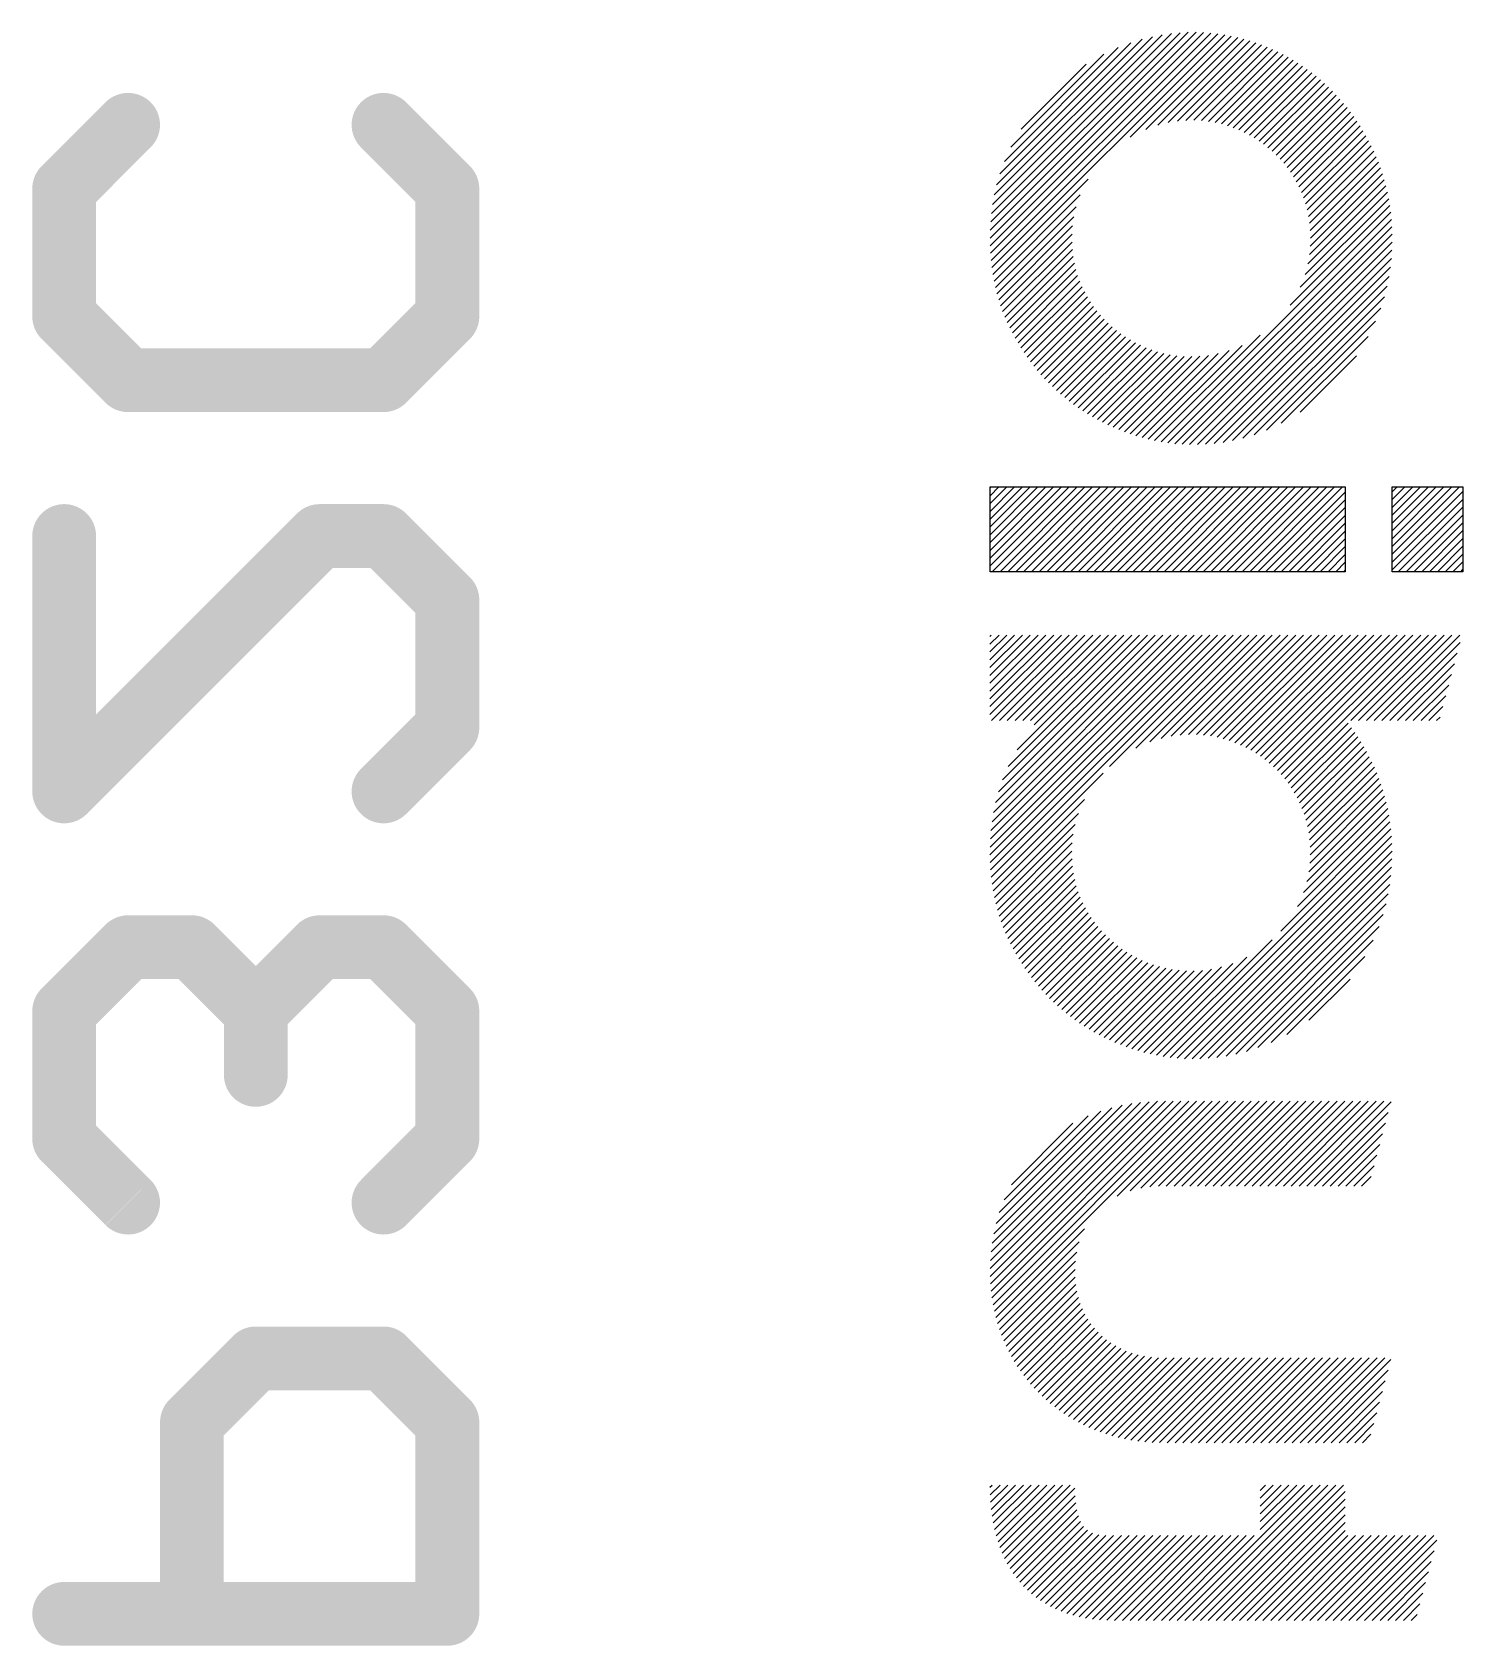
# Model space of a CAD drawing. Extents: x -16.1 to 14.1, y -11.4 to 17.9.
# Drawn here: x -7.747 to -4.9, y 3.171 to 6.383 of the extents above; entities that cross this region are included whole.
import ezdxf

# ---------------------------------------------------------------- set-up
doc = ezdxf.new("R2010")
doc.units = 0
doc.layers.add('26', color=140, linetype='CONTINUOUS')

msp = doc.modelspace()

# ---------------------------------------------------------------- linework, layer by layer
at = {"layer": '26'}
for p, q in [((-5.8406, 5.9733), (-5.4308, 6.3831)), ((-5.8404, 5.958), (-5.4158, 6.3826)), ((-5.8403, 5.9891), (-5.4464, 6.3831)), ((-5.8397, 5.9431), (-5.4013, 6.3815)), ((-5.8395, 6.0055), (-5.4627, 6.3823)), ((-5.8386, 5.9287), (-5.3873, 6.38)), ((-5.838, 6.0225), (-5.4798, 6.3807)), ((-5.8371, 5.9147), (-5.3738, 6.378)), ((-5.8357, 6.0404), (-5.498, 6.3781)), ((-5.8323, 6.0593), (-5.5173, 6.3743)), ((-5.8277, 6.0795), (-5.5381, 6.3691)), ((-5.8213, 6.1014), (-5.5606, 6.3621)), ((-5.5618, 6.1744), (-5.3606, 6.3756)), ((-5.5308, 6.1898), (-5.3479, 6.3728)), ((-5.5068, 6.1983), (-5.3355, 6.3696)), ((-5.4862, 6.2034), (-5.3235, 6.3661)), ((-5.4678, 6.2063), (-5.3118, 6.3623)), ((-5.8123, 6.1259), (-5.5855, 6.3527)), ((-5.7991, 6.1547), (-5.614, 6.3397)), ((-5.4508, 6.2077), (-5.3004, 6.3581)), ((-5.435, 6.208), (-5.2893, 6.3537)), ((-5.4202, 6.2073), (-5.2785, 6.349)), ((-5.4061, 6.2057), (-5.2679, 6.344)), ((-5.3929, 6.2035), (-5.2576, 6.3388)), ((-5.3803, 6.2006), (-5.2475, 6.3333)), ((-5.3682, 6.197), (-5.2376, 6.3276)), ((-5.7788, 6.1905), (-5.6496, 6.3197)), ((-5.3567, 6.193), (-5.228, 6.3217)), ((-5.3456, 6.1886), (-5.2187, 6.3155)), ((-5.335, 6.1837), (-5.2095, 6.3091)), ((-5.3247, 6.1784), (-5.2006, 6.3025)), ((-5.3149, 6.1727), (-5.1919, 6.2957)), ((-5.3054, 6.1666), (-5.1834, 6.2886)), ((-5.2963, 6.1601), (-5.1752, 6.2813)), ((-5.2876, 6.1533), (-5.1671, 6.2738)), ((-5.2792, 6.1462), (-5.1593, 6.2661)), ((-5.2712, 6.1387), (-5.1517, 6.2582)), ((-5.2636, 6.1307), (-5.1443, 6.25)), ((-5.2563, 6.1225), (-5.1371, 6.2416)), ((-5.2495, 6.1138), (-5.1302, 6.2331)), ((-5.243, 6.1047), (-5.1234, 6.2243)), ((-5.2369, 6.0952), (-5.1169, 6.2153)), ((-5.2313, 6.0854), (-5.1105, 6.2061)), ((-5.226, 6.0751), (-5.1044, 6.1966)), ((-5.2211, 6.0644), (-5.0986, 6.187)), ((-5.2167, 6.0533), (-5.0929, 6.1771)), ((-5.2128, 6.0416), (-5.0874, 6.167)), ((-5.2096, 6.0293), (-5.0822, 6.1567)), ((-5.2069, 6.0164), (-5.0772, 6.1462)), ((-5.205, 6.0029), (-5.0724, 6.1354)), ((-5.2037, 5.9886), (-5.0679, 6.1244)), ((-5.2033, 5.9735), (-5.0637, 6.113)), ((-5.8351, 5.9011), (-5.6458, 6.0904)), ((-5.2083, 5.9219), (-5.0529, 6.0772)), ((-5.2052, 5.9405), (-5.0562, 6.0895)), ((-5.2037, 5.9575), (-5.0598, 6.1014)), ((-5.8328, 5.8879), (-5.6613, 6.0594)), ((-5.2236, 5.8755), (-5.0473, 6.0517)), ((-5.2137, 5.9009), (-5.0499, 6.0647)), ((-5.8301, 5.8751), (-5.6693, 6.0358)), ((-5.827, 5.8626), (-5.6739, 6.0157)), ((-5.5002, 5.5678), (-5.0433, 6.0247)), ((-5.4867, 5.5657), (-5.0419, 6.0106)), ((-5.2435, 5.8401), (-5.0451, 6.0384)), ((-5.8236, 5.8505), (-5.6764, 5.9976)), ((-5.8198, 5.8387), (-5.6775, 5.981)), ((-5.4728, 5.564), (-5.0409, 5.996)), ((-5.4585, 5.5629), (-5.0404, 5.981)), ((-5.8157, 5.8273), (-5.6775, 5.9654)), ((-5.8113, 5.8161), (-5.6767, 5.9507)), ((-5.4435, 5.5623), (-5.0404, 5.9655)), ((-5.428, 5.5623), (-5.0409, 5.9494)), ((-5.8066, 5.8053), (-5.6752, 5.9367)), ((-5.8015, 5.7948), (-5.6729, 5.9234)), ((-5.7963, 5.7845), (-5.67, 5.9108)), ((-5.4118, 5.5629), (-5.042, 5.9327)), ((-5.3948, 5.5644), (-5.0438, 5.9153)), ((-5.7908, 5.7744), (-5.6664, 5.8989)), ((-5.7851, 5.7646), (-5.6623, 5.8875)), ((-5.3769, 5.5667), (-5.0466, 5.897)), ((-5.7793, 5.7549), (-5.6576, 5.8766)), ((-5.7732, 5.7455), (-5.6524, 5.8662)), ((-5.7669, 5.7362), (-5.6469, 5.8562)), ((-5.7603, 5.7272), (-5.641, 5.8465)), ((-5.3579, 5.5702), (-5.0505, 5.8776)), ((-5.3375, 5.5751), (-5.0558, 5.8567)), ((-5.7536, 5.7184), (-5.6347, 5.8373)), ((-5.7467, 5.7098), (-5.628, 5.8285)), ((-5.7395, 5.7014), (-5.6209, 5.82)), ((-5.3152, 5.5818), (-5.0632, 5.8338)), ((-5.7321, 5.6932), (-5.6135, 5.8119)), ((-5.7246, 5.6853), (-5.6057, 5.8042)), ((-5.7168, 5.6776), (-5.5975, 5.7968)), ((-5.7087, 5.6701), (-5.589, 5.7897)), ((-5.7005, 5.6628), (-5.5802, 5.783)), ((-5.2903, 5.5912), (-5.0738, 5.8077)), ((-5.692, 5.6557), (-5.571, 5.7767)), ((-5.6834, 5.6488), (-5.5614, 5.7707)), ((-5.6745, 5.6421), (-5.5515, 5.7651)), ((-5.6654, 5.6356), (-5.5411, 5.76)), ((-5.6562, 5.6294), (-5.5303, 5.7552)), ((-5.6466, 5.6234), (-5.5191, 5.7509)), ((-5.5383, 5.5763), (-5.365, 5.7496)), ((-5.5259, 5.5731), (-5.3392, 5.7598)), ((-5.5133, 5.5703), (-5.3032, 5.7803)), ((-5.2612, 5.6047), (-5.0883, 5.7777)), ((-5.6369, 5.6176), (-5.5074, 5.7471)), ((-5.6269, 5.612), (-5.4951, 5.7438)), ((-5.6167, 5.6066), (-5.4822, 5.7411)), ((-5.6063, 5.6016), (-5.4687, 5.7391)), ((-5.5956, 5.5967), (-5.4545, 5.7378)), ((-5.5846, 5.5921), (-5.4394, 5.7374)), ((-5.5735, 5.5878), (-5.4233, 5.738)), ((-5.562, 5.5837), (-5.4058, 5.7399)), ((-5.5503, 5.5799), (-5.3866, 5.7435)), ((-5.2236, 5.6268), (-5.1113, 5.7391)), ((-5.8406, 5.476), (-5.8406, 5.4779)), ((-5.8406, 5.4779), (-5.8387, 5.4779)), ((-5.8406, 5.3206), (-5.6833, 5.4779)), ((-5.8406, 5.3361), (-5.6988, 5.4779)), ((-5.8406, 5.3517), (-5.7144, 5.4779)), ((-5.8406, 5.3672), (-5.7299, 5.4779)), ((-5.8406, 5.3828), (-5.7454, 5.4779)), ((-5.8406, 5.3983), (-5.761, 5.4779)), ((-5.8406, 5.4138), (-5.7765, 5.4779)), ((-5.8406, 5.4294), (-5.7921, 5.4779)), ((-5.8406, 5.4449), (-5.8076, 5.4779)), ((-5.8406, 5.4605), (-5.8232, 5.4779)), ((-5.8406, 5.476), (-5.8387, 5.4779)), ((-5.8406, 5.4605), (-5.8406, 5.476)), ((-5.8406, 5.4449), (-5.8406, 5.4605)), ((-5.8387, 5.4779), (-5.8232, 5.4779)), ((-5.8363, 5.3093), (-5.6677, 5.4779)), ((-5.8232, 5.4779), (-5.8076, 5.4779)), ((-5.8208, 5.3093), (-5.6522, 5.4779)), ((-5.8076, 5.4779), (-5.7921, 5.4779)), ((-5.8053, 5.3093), (-5.6367, 5.4779)), ((-5.7921, 5.4779), (-5.7765, 5.4779)), ((-5.7897, 5.3093), (-5.6211, 5.4779)), ((-5.7765, 5.4779), (-5.761, 5.4779)), ((-5.7742, 5.3093), (-5.6056, 5.4779)), ((-5.761, 5.4779), (-5.7454, 5.4779)), ((-5.7586, 5.3093), (-5.59, 5.4779)), ((-5.7454, 5.4779), (-5.7299, 5.4779)), ((-5.7431, 5.3093), (-5.5745, 5.4779)), ((-5.7299, 5.4779), (-5.7144, 5.4779)), ((-5.7275, 5.3093), (-5.559, 5.4779)), ((-5.7144, 5.4779), (-5.6988, 5.4779)), ((-5.712, 5.3093), (-5.5434, 5.4779)), ((-5.6988, 5.4779), (-5.6833, 5.4779)), ((-5.6965, 5.3093), (-5.5279, 5.4779)), ((-5.6833, 5.4779), (-5.6677, 5.4779)), ((-5.6809, 5.3093), (-5.5123, 5.4779)), ((-5.6677, 5.4779), (-5.6522, 5.4779)), ((-5.6654, 5.3093), (-5.4968, 5.4779)), ((-5.6522, 5.4779), (-5.6367, 5.4779)), ((-5.6498, 5.3093), (-5.4813, 5.4779)), ((-5.6367, 5.4779), (-5.6211, 5.4779)), ((-5.6343, 5.3093), (-5.4657, 5.4779)), ((-5.6211, 5.4779), (-5.6056, 5.4779)), ((-5.6188, 5.3093), (-5.4502, 5.4779)), ((-5.6056, 5.4779), (-5.59, 5.4779)), ((-5.6032, 5.3093), (-5.4346, 5.4779)), ((-5.59, 5.4779), (-5.5745, 5.4779)), ((-5.5877, 5.3093), (-5.4191, 5.4779)), ((-5.5745, 5.4779), (-5.559, 5.4779)), ((-5.5721, 5.3093), (-5.4036, 5.4779)), ((-5.559, 5.4779), (-5.5434, 5.4779)), ((-5.5566, 5.3093), (-5.388, 5.4779)), ((-5.5434, 5.4779), (-5.5279, 5.4779)), ((-5.5411, 5.3093), (-5.3725, 5.4779)), ((-5.5279, 5.4779), (-5.5123, 5.4779)), ((-5.5255, 5.3093), (-5.3569, 5.4779)), ((-5.5123, 5.4779), (-5.4968, 5.4779)), ((-5.51, 5.3093), (-5.3414, 5.4779)), ((-5.4968, 5.4779), (-5.4813, 5.4779)), ((-5.4944, 5.3093), (-5.3259, 5.4779)), ((-5.4813, 5.4779), (-5.4657, 5.4779)), ((-5.4789, 5.3093), (-5.3103, 5.4779)), ((-5.4657, 5.4779), (-5.4502, 5.4779)), ((-5.4634, 5.3093), (-5.2948, 5.4779)), ((-5.4502, 5.4779), (-5.4346, 5.4779)), ((-5.4478, 5.3093), (-5.2792, 5.4779)), ((-5.4346, 5.4779), (-5.4191, 5.4779)), ((-5.4323, 5.3093), (-5.2637, 5.4779)), ((-5.4191, 5.4779), (-5.4036, 5.4779)), ((-5.4167, 5.3093), (-5.2482, 5.4779)), ((-5.4036, 5.4779), (-5.388, 5.4779)), ((-5.4012, 5.3093), (-5.2326, 5.4779)), ((-5.388, 5.4779), (-5.3725, 5.4779)), ((-5.3857, 5.3093), (-5.2171, 5.4779)), ((-5.3725, 5.4779), (-5.3569, 5.4779)), ((-5.3701, 5.3093), (-5.2015, 5.4779)), ((-5.3569, 5.4779), (-5.3414, 5.4779)), ((-5.3546, 5.3093), (-5.186, 5.4779)), ((-5.3414, 5.4779), (-5.3259, 5.4779)), ((-5.339, 5.3093), (-5.1705, 5.4779)), ((-5.3259, 5.4779), (-5.3103, 5.4779)), ((-5.3235, 5.3093), (-5.1549, 5.4779)), ((-5.3103, 5.4779), (-5.2948, 5.4779)), ((-5.308, 5.3093), (-5.1394, 5.4779)), ((-5.2948, 5.4779), (-5.2792, 5.4779)), ((-5.2924, 5.3093), (-5.1338, 5.4679)), ((-5.2792, 5.4779), (-5.2637, 5.4779)), ((-5.2637, 5.4779), (-5.2482, 5.4779)), ((-5.2482, 5.4779), (-5.2326, 5.4779)), ((-5.2326, 5.4779), (-5.2171, 5.4779)), ((-5.2171, 5.4779), (-5.2015, 5.4779)), ((-5.2015, 5.4779), (-5.186, 5.4779)), ((-5.186, 5.4779), (-5.1705, 5.4779)), ((-5.1705, 5.4779), (-5.1549, 5.4779)), ((-5.1549, 5.4779), (-5.1394, 5.4779)), ((-5.1394, 5.4779), (-5.1338, 5.4779)), ((-5.1338, 5.4779), (-5.1338, 5.4679)), ((-5.1338, 5.4679), (-5.1338, 5.4524)), ((-5.0403, 5.4682), (-5.0403, 5.4779)), ((-5.0403, 5.4779), (-5.0306, 5.4779)), ((-5.0403, 5.3439), (-4.9063, 5.4779)), ((-5.0403, 5.3594), (-4.9218, 5.4779)), ((-5.0403, 5.375), (-4.9374, 5.4779)), ((-5.0403, 5.3905), (-4.9529, 5.4779)), ((-5.0403, 5.4061), (-4.9684, 5.4779)), ((-5.0403, 5.4216), (-4.984, 5.4779)), ((-5.0403, 5.4371), (-4.9995, 5.4779)), ((-5.0403, 5.4527), (-5.0151, 5.4779)), ((-5.0403, 5.4682), (-5.0306, 5.4779)), ((-5.0403, 5.3284), (-4.9, 5.4687)), ((-5.0403, 5.4527), (-5.0403, 5.4682)), ((-5.0306, 5.4779), (-5.0151, 5.4779)), ((-5.0151, 5.4779), (-4.9995, 5.4779)), ((-4.9995, 5.4779), (-4.984, 5.4779)), ((-4.984, 5.4779), (-4.9684, 5.4779)), ((-4.9684, 5.4779), (-4.9529, 5.4779)), ((-4.9529, 5.4779), (-4.9374, 5.4779)), ((-4.9374, 5.4779), (-4.9218, 5.4779)), ((-4.9218, 5.4779), (-4.9063, 5.4779)), ((-4.9063, 5.4779), (-4.9, 5.4779)), ((-4.9, 5.4779), (-4.9, 5.4687)), ((-4.9, 5.4687), (-4.9, 5.4531)), ((-5.8406, 5.4294), (-5.8406, 5.4449)), ((-5.8406, 5.4138), (-5.8406, 5.4294)), ((-5.2769, 5.3093), (-5.1338, 5.4524)), ((-5.2613, 5.3093), (-5.1338, 5.4369)), ((-5.1338, 5.4524), (-5.1338, 5.4369)), ((-5.1338, 5.4369), (-5.1338, 5.4213)), ((-5.0403, 5.3128), (-4.9, 5.4531)), ((-5.0403, 5.4371), (-5.0403, 5.4527)), ((-5.0403, 5.4216), (-5.0403, 5.4371)), ((-5.0282, 5.3093), (-4.9, 5.4376)), ((-4.9, 5.4531), (-4.9, 5.4376)), ((-4.9, 5.4376), (-4.9, 5.422)), ((-5.8406, 5.3983), (-5.8406, 5.4138)), ((-5.8406, 5.3828), (-5.8406, 5.3983)), ((-5.2458, 5.3093), (-5.1338, 5.4213)), ((-5.2303, 5.3093), (-5.1338, 5.4058)), ((-5.1338, 5.4213), (-5.1338, 5.4058)), ((-5.1338, 5.4058), (-5.1338, 5.3902)), ((-5.0403, 5.4061), (-5.0403, 5.4216)), ((-5.0403, 5.3905), (-5.0403, 5.4061)), ((-5.0127, 5.3093), (-4.9, 5.422)), ((-4.9972, 5.3093), (-4.9, 5.4065)), ((-4.9, 5.422), (-4.9, 5.4065)), ((-4.9, 5.4065), (-4.9, 5.391)), ((-5.8406, 5.3672), (-5.8406, 5.3828)), ((-5.8406, 5.3517), (-5.8406, 5.3672)), ((-5.2147, 5.3093), (-5.1338, 5.3902)), ((-5.1992, 5.3093), (-5.1338, 5.3747)), ((-5.1338, 5.3902), (-5.1338, 5.3747)), ((-5.1338, 5.3747), (-5.1338, 5.3592)), ((-5.0403, 5.375), (-5.0403, 5.3905)), ((-5.0403, 5.3594), (-5.0403, 5.375)), ((-4.9816, 5.3093), (-4.9, 5.391)), ((-4.9661, 5.3093), (-4.9, 5.3754)), ((-4.9, 5.391), (-4.9, 5.3754)), ((-4.9, 5.3754), (-4.9, 5.3599)), ((-5.8406, 5.3361), (-5.8406, 5.3517)), ((-5.8406, 5.3206), (-5.8406, 5.3361)), ((-5.1836, 5.3093), (-5.1338, 5.3592)), ((-5.1681, 5.3093), (-5.1338, 5.3436)), ((-5.1338, 5.3592), (-5.1338, 5.3436)), ((-5.1338, 5.3436), (-5.1338, 5.3281)), ((-5.0403, 5.3439), (-5.0403, 5.3594)), ((-5.0403, 5.3284), (-5.0403, 5.3439)), ((-4.9505, 5.3093), (-4.9, 5.3599)), ((-4.935, 5.3093), (-4.9, 5.3443)), ((-4.9, 5.3599), (-4.9, 5.3443)), ((-4.9, 5.3443), (-4.9, 5.3288)), ((-5.8406, 5.3093), (-5.8406, 5.3206)), ((-5.8363, 5.3093), (-5.8406, 5.3093)), ((-5.8208, 5.3093), (-5.8363, 5.3093)), ((-5.8053, 5.3093), (-5.8208, 5.3093)), ((-5.7897, 5.3093), (-5.8053, 5.3093)), ((-5.7742, 5.3093), (-5.7897, 5.3093)), ((-5.7586, 5.3093), (-5.7742, 5.3093)), ((-5.7431, 5.3093), (-5.7586, 5.3093)), ((-5.7275, 5.3093), (-5.7431, 5.3093)), ((-5.712, 5.3093), (-5.7275, 5.3093)), ((-5.6965, 5.3093), (-5.712, 5.3093)), ((-5.6809, 5.3093), (-5.6965, 5.3093)), ((-5.6654, 5.3093), (-5.6809, 5.3093)), ((-5.6498, 5.3093), (-5.6654, 5.3093)), ((-5.6343, 5.3093), (-5.6498, 5.3093)), ((-5.6188, 5.3093), (-5.6343, 5.3093)), ((-5.6032, 5.3093), (-5.6188, 5.3093)), ((-5.5877, 5.3093), (-5.6032, 5.3093)), ((-5.5721, 5.3093), (-5.5877, 5.3093)), ((-5.5566, 5.3093), (-5.5721, 5.3093)), ((-5.5411, 5.3093), (-5.5566, 5.3093)), ((-5.5255, 5.3093), (-5.5411, 5.3093)), ((-5.51, 5.3093), (-5.5255, 5.3093)), ((-5.4944, 5.3093), (-5.51, 5.3093)), ((-5.4789, 5.3093), (-5.4944, 5.3093)), ((-5.4634, 5.3093), (-5.4789, 5.3093)), ((-5.4478, 5.3093), (-5.4634, 5.3093)), ((-5.4323, 5.3093), (-5.4478, 5.3093)), ((-5.4167, 5.3093), (-5.4323, 5.3093)), ((-5.4012, 5.3093), (-5.4167, 5.3093)), ((-5.3857, 5.3093), (-5.4012, 5.3093)), ((-5.3701, 5.3093), (-5.3857, 5.3093)), ((-5.3546, 5.3093), (-5.3701, 5.3093)), ((-5.339, 5.3093), (-5.3546, 5.3093)), ((-5.3235, 5.3093), (-5.339, 5.3093)), ((-5.308, 5.3093), (-5.3235, 5.3093)), ((-5.2924, 5.3093), (-5.308, 5.3093)), ((-5.2769, 5.3093), (-5.2924, 5.3093)), ((-5.2613, 5.3093), (-5.2769, 5.3093)), ((-5.2458, 5.3093), (-5.2613, 5.3093)), ((-5.2303, 5.3093), (-5.2458, 5.3093)), ((-5.2147, 5.3093), (-5.2303, 5.3093)), ((-5.1992, 5.3093), (-5.2147, 5.3093)), ((-5.1836, 5.3093), (-5.1992, 5.3093)), ((-5.1681, 5.3093), (-5.1836, 5.3093)), ((-5.1526, 5.3093), (-5.1681, 5.3093)), ((-5.1526, 5.3093), (-5.1338, 5.3281)), ((-5.137, 5.3093), (-5.1526, 5.3093)), ((-5.137, 5.3093), (-5.1338, 5.3125)), ((-5.1338, 5.3093), (-5.137, 5.3093)), ((-5.1338, 5.3281), (-5.1338, 5.3125)), ((-5.1338, 5.3125), (-5.1338, 5.3093)), ((-5.0403, 5.3128), (-5.0403, 5.3284)), ((-5.0403, 5.3093), (-5.0403, 5.3128)), ((-5.0282, 5.3093), (-5.0403, 5.3093)), ((-5.0127, 5.3093), (-5.0282, 5.3093)), ((-4.9972, 5.3093), (-5.0127, 5.3093)), ((-4.9816, 5.3093), (-4.9972, 5.3093)), ((-4.9661, 5.3093), (-4.9816, 5.3093)), ((-4.9505, 5.3093), (-4.9661, 5.3093)), ((-4.935, 5.3093), (-4.9505, 5.3093)), ((-4.9195, 5.3093), (-4.935, 5.3093)), ((-4.9195, 5.3093), (-4.9, 5.3288)), ((-4.9039, 5.3093), (-4.9195, 5.3093)), ((-4.9039, 5.3093), (-4.9, 5.3133)), ((-4.9, 5.3093), (-4.9039, 5.3093)), ((-4.9, 5.3288), (-4.9, 5.3133)), ((-4.9, 5.3133), (-4.9, 5.3093)), ((-5.8409, 4.7453), (-5.4033, 5.1829)), ((-5.8409, 5.025), (-5.683, 5.1829)), ((-5.8409, 5.0406), (-5.6986, 5.1829)), ((-5.8409, 5.0561), (-5.7141, 5.1829)), ((-5.8409, 5.0716), (-5.7297, 5.1829)), ((-5.8409, 5.0872), (-5.7452, 5.1829)), ((-5.8409, 5.1027), (-5.7607, 5.1829)), ((-5.8409, 5.1183), (-5.7763, 5.1829)), ((-5.8409, 5.1338), (-5.7918, 5.1829)), ((-5.8409, 5.1494), (-5.8074, 5.1829)), ((-5.8409, 5.1649), (-5.8229, 5.1829)), ((-5.8409, 5.1804), (-5.8384, 5.1829)), ((-5.8408, 4.761), (-5.4188, 5.1829)), ((-5.8405, 4.7302), (-5.3878, 5.1829)), ((-5.8401, 4.7772), (-5.4344, 5.1829)), ((-5.8397, 4.7155), (-5.3722, 5.1829)), ((-5.8389, 4.794), (-5.4499, 5.1829)), ((-5.8384, 4.7012), (-5.3567, 5.1829)), ((-5.8377, 5.0127), (-5.6675, 5.1829)), ((-5.8368, 4.8116), (-5.4655, 5.1829)), ((-5.8339, 4.8301), (-5.481, 5.1829)), ((-5.8297, 4.8498), (-5.4966, 5.1829)), ((-5.824, 4.871), (-5.5121, 5.1829)), ((-5.8222, 5.0127), (-5.652, 5.1829)), ((-5.816, 4.8946), (-5.5276, 5.1829)), ((-5.8067, 5.0127), (-5.6364, 5.1829)), ((-5.8044, 4.9216), (-5.5432, 5.1829)), ((-5.7911, 5.0127), (-5.6209, 5.1829)), ((-5.7867, 4.9549), (-5.5587, 5.1829)), ((-5.7756, 5.0127), (-5.6053, 5.1829)), ((-5.76, 5.0127), (-5.5898, 5.1829)), ((-5.7527, 5.0045), (-5.5743, 5.1829)), ((-5.6027, 4.9214), (-5.3411, 5.1829)), ((-5.5505, 4.9581), (-5.3256, 5.1829)), ((-5.5226, 4.9704), (-5.3101, 5.1829)), ((-5.5, 4.9775), (-5.2945, 5.1829)), ((-5.4802, 4.9817), (-5.279, 5.1829)), ((-5.4623, 4.9841), (-5.2635, 5.1829)), ((-5.4457, 4.9851), (-5.2479, 5.1829)), ((-5.4302, 4.985), (-5.2324, 5.1829)), ((-5.4157, 4.9841), (-5.2168, 5.1829)), ((-5.4019, 4.9823), (-5.2013, 5.1829)), ((-5.3889, 4.9798), (-5.1858, 5.1829)), ((-5.3765, 4.9767), (-5.1702, 5.1829)), ((-5.3646, 4.973), (-5.1547, 5.1829)), ((-5.3533, 4.9688), (-5.1391, 5.1829)), ((-5.3423, 4.9642), (-5.1236, 5.1829)), ((-5.3318, 4.9592), (-5.1081, 5.1829)), ((-5.3217, 4.9537), (-5.0925, 5.1829)), ((-5.312, 4.9479), (-5.077, 5.1829)), ((-5.3026, 4.9417), (-5.0614, 5.1829)), ((-5.2937, 4.9351), (-5.0459, 5.1829)), ((-5.2851, 4.9282), (-5.0304, 5.1829)), ((-5.2768, 4.9209), (-5.0148, 5.1829)), ((-5.2689, 4.9133), (-4.9993, 5.1829)), ((-5.2614, 4.9052), (-4.9837, 5.1829)), ((-5.2543, 4.8968), (-4.9682, 5.1829)), ((-5.1229, 5.0127), (-4.9527, 5.1829)), ((-5.1074, 5.0127), (-4.9371, 5.1829)), ((-5.0918, 5.0127), (-4.9216, 5.1829)), ((-5.0763, 5.0127), (-4.906, 5.1829)), ((-5.0607, 5.0127), (-4.9052, 5.1682)), ((-5.0452, 5.0127), (-4.9109, 5.147)), ((-5.0297, 5.0127), (-4.9166, 5.1258)), ((-5.0141, 5.0127), (-4.9223, 5.1045)), ((-4.9986, 5.0127), (-4.9279, 5.0833)), ((-4.983, 5.0127), (-4.9336, 5.0621)), ((-4.9675, 5.0127), (-4.9393, 5.0408)), ((-4.952, 5.0127), (-4.945, 5.0196)), ((-5.2476, 4.888), (-5.1282, 5.0074)), ((-5.2412, 4.8788), (-5.1215, 4.9985)), ((-5.2353, 4.8692), (-5.115, 4.9894)), ((-5.2298, 4.8592), (-5.1088, 4.9802)), ((-5.2246, 4.8488), (-5.1028, 4.9707)), ((-5.2199, 4.838), (-5.0969, 4.9609)), ((-5.2156, 4.8267), (-5.0913, 4.951)), ((-5.212, 4.8148), (-5.086, 4.9408)), ((-5.2089, 4.8023), (-5.0808, 4.9304)), ((-5.2065, 4.7892), (-5.0759, 4.9198)), ((-5.8368, 4.6873), (-5.6155, 4.9085)), ((-5.2048, 4.7754), (-5.0712, 4.9089)), ((-5.2038, 4.7608), (-5.0668, 4.8978)), ((-5.2036, 4.7454), (-5.0627, 4.8864)), ((-5.8347, 4.6738), (-5.6526, 4.8559)), ((-5.2101, 4.6924), (-5.0522, 4.8503)), ((-5.2063, 4.7117), (-5.0554, 4.8627)), ((-5.2044, 4.7292), (-5.0589, 4.8747)), ((-5.8322, 4.6608), (-5.6648, 4.8282)), ((-5.2287, 4.6426), (-5.0469, 4.8245)), ((-5.2166, 4.6703), (-5.0493, 4.8376)), ((-5.8294, 4.6481), (-5.6714, 4.806)), ((-5.8262, 4.6357), (-5.6752, 4.7867)), ((-5.4961, 4.3442), (-5.0431, 4.7972)), ((-5.2623, 4.5935), (-5.0448, 4.8111)), ((-5.8226, 4.6237), (-5.6772, 4.7692)), ((-5.4825, 4.3423), (-5.0418, 4.783)), ((-5.4684, 4.3408), (-5.041, 4.7683)), ((-5.8188, 4.6121), (-5.6779, 4.7529)), ((-5.8146, 4.6007), (-5.6776, 4.7376)), ((-5.81, 4.5897), (-5.6766, 4.7232)), ((-5.4538, 4.3398), (-5.0406, 4.7531)), ((-5.4387, 4.3394), (-5.0408, 4.7374)), ((-5.8052, 4.579), (-5.6748, 4.7094)), ((-5.8001, 4.5686), (-5.6723, 4.6964)), ((-5.423, 4.3396), (-5.0415, 4.7211)), ((-5.4065, 4.3405), (-5.0428, 4.7042)), ((-5.7948, 4.5583), (-5.6691, 4.684)), ((-5.7892, 4.5483), (-5.6654, 4.6722)), ((-5.7835, 4.5385), (-5.6611, 4.661)), ((-5.3893, 4.3422), (-5.045, 4.6866)), ((-5.371, 4.3449), (-5.0481, 4.6679)), ((-5.7776, 4.529), (-5.6562, 4.6503)), ((-5.7714, 4.5196), (-5.651, 4.64)), ((-5.765, 4.5104), (-5.6453, 4.6301)), ((-5.3516, 4.3489), (-5.0524, 4.6481)), ((-5.3306, 4.3543), (-5.0583, 4.6265)), ((-5.7584, 4.5015), (-5.6393, 4.6206)), ((-5.7516, 4.4927), (-5.6328, 4.6115)), ((-5.7446, 4.4842), (-5.626, 4.6028)), ((-5.7374, 4.4759), (-5.6188, 4.5945)), ((-5.3075, 4.3618), (-5.0666, 4.6027)), ((-5.7299, 4.4678), (-5.6112, 4.5865)), ((-5.7223, 4.4599), (-5.6033, 4.5789)), ((-5.7144, 4.4523), (-5.595, 4.5716)), ((-5.7063, 4.4448), (-5.5864, 4.5647)), ((-5.5092, 4.3466), (-5.2796, 4.5763)), ((-5.2815, 4.3723), (-5.0784, 4.5755)), ((-5.698, 4.4376), (-5.5775, 4.5581)), ((-5.6895, 4.4306), (-5.5682, 4.5519)), ((-5.6807, 4.4237), (-5.5585, 4.546)), ((-5.6718, 4.4171), (-5.5484, 4.5406)), ((-5.6627, 4.4107), (-5.5379, 4.5355)), ((-5.6533, 4.4046), (-5.5269, 4.5309)), ((-5.5345, 4.3524), (-5.3573, 4.5296)), ((-5.522, 4.3493), (-5.3294, 4.542)), ((-5.2504, 4.3879), (-5.0949, 4.5434)), ((-5.6437, 4.3986), (-5.5155, 4.5268)), ((-5.6339, 4.3929), (-5.5036, 4.5232)), ((-5.6239, 4.3874), (-5.4912, 4.5201)), ((-5.6136, 4.3821), (-5.4781, 4.5176)), ((-5.603, 4.3771), (-5.4644, 4.5158)), ((-5.5923, 4.3723), (-5.4498, 4.5148)), ((-5.5812, 4.3678), (-5.4344, 4.5147)), ((-5.57, 4.3636), (-5.4179, 4.5156)), ((-5.5584, 4.3596), (-5.3999, 4.5181)), ((-5.5466, 4.3559), (-5.38, 4.5224)), ((-5.2064, 4.4163), (-5.1243, 4.4984)), ((-5.8406, 3.922), (-5.5076, 4.255)), ((-5.8405, 3.9065), (-5.4919, 4.2551)), ((-5.84, 3.9382), (-5.5239, 4.2542)), ((-5.8399, 3.8916), (-5.4764, 4.2551)), ((-5.8387, 3.8773), (-5.4608, 4.2551)), ((-5.8387, 3.955), (-5.541, 4.2527)), ((-5.837, 3.8634), (-5.4453, 4.2551)), ((-5.8365, 3.9727), (-5.5588, 4.2504)), ((-5.8348, 3.8501), (-5.4298, 4.2551)), ((-5.8333, 3.9914), (-5.5778, 4.247)), ((-5.8322, 3.8371), (-5.4142, 4.2551)), ((-5.8287, 4.0116), (-5.5981, 4.2422)), ((-5.5877, 4.0661), (-5.3987, 4.2551)), ((-5.5616, 4.0766), (-5.3831, 4.2551)), ((-5.5408, 4.0819), (-5.3676, 4.2551)), ((-5.5225, 4.0847), (-5.3521, 4.2551)), ((-5.5057, 4.0859), (-5.3365, 4.2551)), ((-5.49, 4.0861), (-5.321, 4.2551)), ((-5.4745, 4.0861), (-5.3054, 4.2551)), ((-5.4589, 4.0861), (-5.2899, 4.2551)), ((-5.4434, 4.0861), (-5.2744, 4.2551)), ((-5.4278, 4.0861), (-5.2588, 4.2551)), ((-5.4123, 4.0861), (-5.2433, 4.2551)), ((-5.3968, 4.0861), (-5.2277, 4.2551)), ((-5.3812, 4.0861), (-5.2122, 4.2551)), ((-5.3657, 4.0861), (-5.1966, 4.2551)), ((-5.3501, 4.0861), (-5.1811, 4.2551)), ((-5.3346, 4.0861), (-5.1656, 4.2551)), ((-5.3191, 4.0861), (-5.15, 4.2551)), ((-5.3035, 4.0861), (-5.1345, 4.2551)), ((-5.288, 4.0861), (-5.1189, 4.2551)), ((-5.2724, 4.0861), (-5.1034, 4.2551)), ((-5.2569, 4.0861), (-5.0879, 4.2551)), ((-5.2414, 4.0861), (-5.0723, 4.2551)), ((-5.2258, 4.0861), (-5.0568, 4.2551)), ((-5.2103, 4.0861), (-5.0427, 4.2537)), ((-5.8223, 4.0336), (-5.6203, 4.2355)), ((-5.8129, 4.0585), (-5.6454, 4.226)), ((-5.7984, 4.0885), (-5.6757, 4.2112)), ((-5.1947, 4.0861), (-5.0483, 4.2325)), ((-5.1792, 4.0861), (-5.0539, 4.2114)), ((-5.1637, 4.0861), (-5.0596, 4.1902)), ((-5.1481, 4.0861), (-5.0652, 4.169)), ((-5.1326, 4.0861), (-5.0709, 4.1478)), ((-5.117, 4.0861), (-5.0765, 4.1266)), ((-5.1015, 4.0861), (-5.0822, 4.1055)), ((-5.8292, 3.8246), (-5.653, 4.0008)), ((-5.8258, 3.8125), (-5.6632, 3.975)), ((-5.8221, 3.8007), (-5.6682, 3.9546)), ((-5.8179, 3.7893), (-5.6706, 3.9366)), ((-5.8135, 3.7782), (-5.6715, 3.9201)), ((-5.8087, 3.7674), (-5.6713, 3.9048)), ((-5.8036, 3.7569), (-5.6701, 3.8905)), ((-5.7983, 3.7468), (-5.6679, 3.8771)), ((-5.7926, 3.7369), (-5.665, 3.8645)), ((-5.7866, 3.7273), (-5.6612, 3.8527)), ((-5.7804, 3.7181), (-5.6568, 3.8416)), ((-5.7738, 3.709), (-5.6518, 3.8311)), ((-5.7671, 3.7003), (-5.6461, 3.8212)), ((-5.76, 3.6918), (-5.6399, 3.8119)), ((-5.7527, 3.6836), (-5.633, 3.8032)), ((-5.7451, 3.6756), (-5.6257, 3.7951)), ((-5.7372, 3.6679), (-5.6177, 3.7875)), ((-5.7291, 3.6605), (-5.6092, 3.7804)), ((-5.7208, 3.6533), (-5.6002, 3.7739)), ((-5.7121, 3.6464), (-5.5906, 3.768)), ((-5.7032, 3.6398), (-5.5804, 3.7626)), ((-5.694, 3.6335), (-5.5696, 3.7578)), ((-5.6846, 3.6274), (-5.5582, 3.7537)), ((-5.6748, 3.6215), (-5.5461, 3.7503)), ((-5.6648, 3.616), (-5.5333, 3.7475)), ((-5.6545, 3.6108), (-5.5197, 3.7456)), ((-5.6439, 3.6059), (-5.5053, 3.7445)), ((-5.633, 3.6012), (-5.4899, 3.7443)), ((-5.6218, 3.5969), (-5.4744, 3.7443)), ((-5.6102, 3.5929), (-5.4588, 3.7443)), ((-5.5983, 3.5893), (-5.4433, 3.7443)), ((-5.586, 3.586), (-5.4277, 3.7443)), ((-5.5734, 3.5832), (-5.4122, 3.7443)), ((-5.5603, 3.5807), (-5.3967, 3.7443)), ((-5.5468, 3.5786), (-5.3811, 3.7443)), ((-5.5329, 3.577), (-5.3656, 3.7443)), ((-5.5184, 3.5759), (-5.35, 3.7443)), ((-5.5034, 3.5754), (-5.3345, 3.7443)), ((-5.488, 3.5753), (-5.319, 3.7443)), ((-5.4724, 3.5753), (-5.3034, 3.7443)), ((-5.4569, 3.5753), (-5.2879, 3.7443)), ((-5.4413, 3.5753), (-5.2723, 3.7443)), ((-5.4258, 3.5753), (-5.2568, 3.7443)), ((-5.4103, 3.5753), (-5.2413, 3.7443)), ((-5.3947, 3.5753), (-5.2257, 3.7443)), ((-5.3792, 3.5753), (-5.2102, 3.7443)), ((-5.3637, 3.5753), (-5.1946, 3.7443)), ((-5.3481, 3.5753), (-5.1791, 3.7443)), ((-5.3326, 3.5753), (-5.1636, 3.7443)), ((-5.317, 3.5753), (-5.148, 3.7443)), ((-5.3015, 3.5753), (-5.1325, 3.7443)), ((-5.286, 3.5753), (-5.1169, 3.7443)), ((-5.2704, 3.5753), (-5.1014, 3.7443)), ((-5.2549, 3.5753), (-5.0859, 3.7443)), ((-5.2393, 3.5753), (-5.0703, 3.7443)), ((-5.2238, 3.5753), (-5.0548, 3.7443)), ((-5.2083, 3.5753), (-5.0428, 3.7407)), ((-5.1927, 3.5753), (-5.0485, 3.7195)), ((-5.1772, 3.5753), (-5.0542, 3.6983)), ((-5.1616, 3.5753), (-5.0599, 3.6771)), ((-5.1461, 3.5753), (-5.0655, 3.6559)), ((-5.1306, 3.5753), (-5.0712, 3.6347)), ((-5.115, 3.5753), (-5.0769, 3.6134)), ((-5.0995, 3.5753), (-5.0826, 3.5922)), ((-5.8409, 3.4866), (-5.8364, 3.491)), ((-5.8405, 3.4714), (-5.8209, 3.491)), ((-5.8396, 3.4567), (-5.8054, 3.491)), ((-5.8383, 3.4425), (-5.7898, 3.491)), ((-5.8365, 3.4288), (-5.7743, 3.491)), ((-5.8343, 3.4155), (-5.7587, 3.491)), ((-5.8316, 3.4026), (-5.7432, 3.491)), ((-5.8285, 3.3902), (-5.7277, 3.491)), ((-5.8249, 3.3782), (-5.7121, 3.491)), ((-5.821, 3.3666), (-5.6966, 3.491)), ((-5.8166, 3.3555), (-5.681, 3.491)), ((-5.8117, 3.3448), (-5.6718, 3.4847)), ((-5.8065, 3.3345), (-5.6713, 3.4697)), ((-5.4686, 3.2217), (-5.1993, 3.491)), ((-5.4531, 3.2217), (-5.1838, 3.491)), ((-5.4375, 3.2217), (-5.1682, 3.491)), ((-5.422, 3.2217), (-5.1527, 3.491)), ((-5.4064, 3.2217), (-5.1371, 3.491)), ((-5.3909, 3.2217), (-5.1341, 3.4785)), ((-5.3032, 3.4027), (-5.2148, 3.491)), ((-5.3032, 3.4183), (-5.2304, 3.491)), ((-5.3032, 3.4338), (-5.2459, 3.491)), ((-5.3032, 3.4493), (-5.2615, 3.491)), ((-5.3032, 3.4649), (-5.277, 3.491)), ((-5.3032, 3.4804), (-5.2925, 3.491)), ((-5.8008, 3.3246), (-5.6701, 3.4554)), ((-5.7947, 3.3152), (-5.668, 3.4419)), ((-5.3754, 3.2217), (-5.1341, 3.463)), ((-5.3598, 3.2217), (-5.1341, 3.4474)), ((-5.7882, 3.3061), (-5.6649, 3.4295)), ((-5.7813, 3.2975), (-5.6605, 3.4183)), ((-5.774, 3.2893), (-5.6546, 3.4087)), ((-5.3443, 3.2217), (-5.1341, 3.4319)), ((-5.3287, 3.2217), (-5.1341, 3.4163)), ((-5.7662, 3.2816), (-5.6468, 3.4009)), ((-5.758, 3.2742), (-5.6368, 3.3954)), ((-5.7493, 3.2673), (-5.6245, 3.3922)), ((-5.7402, 3.2609), (-5.6102, 3.3909)), ((-5.7307, 3.2549), (-5.5949, 3.3907)), ((-5.7207, 3.2493), (-5.5793, 3.3907)), ((-5.7102, 3.2443), (-5.5638, 3.3907)), ((-5.6993, 3.2397), (-5.5482, 3.3907)), ((-5.6879, 3.2355), (-5.5327, 3.3907)), ((-5.676, 3.2319), (-5.5171, 3.3907)), ((-5.6635, 3.2288), (-5.5016, 3.3907)), ((-5.6505, 3.2263), (-5.4861, 3.3907)), ((-5.637, 3.2242), (-5.4705, 3.3907)), ((-5.6229, 3.2228), (-5.455, 3.3907)), ((-5.6082, 3.222), (-5.4394, 3.3907)), ((-5.5929, 3.2217), (-5.4239, 3.3907)), ((-5.5774, 3.2217), (-5.4084, 3.3907)), ((-5.5618, 3.2217), (-5.3928, 3.3907)), ((-5.5463, 3.2217), (-5.3773, 3.3907)), ((-5.5308, 3.2217), (-5.3617, 3.3907)), ((-5.5152, 3.2217), (-5.3462, 3.3907)), ((-5.4997, 3.2217), (-5.3307, 3.3907)), ((-5.4841, 3.2217), (-5.3151, 3.3907)), ((-5.3132, 3.2217), (-5.1341, 3.4008)), ((-5.2977, 3.2217), (-5.1286, 3.3907)), ((-5.2821, 3.2217), (-5.1131, 3.3907)), ((-5.2666, 3.2217), (-5.0976, 3.3907)), ((-5.251, 3.2217), (-5.082, 3.3907)), ((-5.2355, 3.2217), (-5.0665, 3.3907)), ((-5.22, 3.2217), (-5.0509, 3.3907)), ((-5.2044, 3.2217), (-5.0354, 3.3907)), ((-5.1889, 3.2217), (-5.0199, 3.3907)), ((-5.1733, 3.2217), (-5.0043, 3.3907)), ((-5.1578, 3.2217), (-4.9888, 3.3907)), ((-5.1423, 3.2217), (-4.9732, 3.3907)), ((-5.1267, 3.2217), (-4.9577, 3.3907)), ((-5.1112, 3.2217), (-4.9515, 3.3815)), ((-5.0956, 3.2217), (-4.9571, 3.3603)), ((-5.0801, 3.2217), (-4.9627, 3.3391)), ((-5.0646, 3.2217), (-4.9683, 3.318)), ((-5.049, 3.2217), (-4.9739, 3.2968)), ((-5.0335, 3.2217), (-4.9796, 3.2756)), ((-5.0179, 3.2217), (-4.9852, 3.2545)), ((-5.0024, 3.2217), (-4.9908, 3.2333))]:
    msp.add_line(p, q, dxfattribs=at)
at = {"layer": '26', "const_width": 0.127}
for points in [[(-7.6835, 6.0717), (-7.5564, 6.1989)], [(-7.048, 6.1989), (-6.9209, 6.0717)], [(-7.6835, 5.8175), (-7.6835, 6.0717)], [(-6.9209, 6.0717), (-6.9209, 5.8175)], [(-7.5564, 5.6904), (-7.6835, 5.8175)], [(-6.9209, 5.8175), (-7.048, 5.6904)], [(-7.048, 5.6904), (-7.5564, 5.6904)], [(-7.6835, 5.3803), (-7.6835, 4.8718)], [(-7.6835, 4.8718), (-7.1751, 5.3803)], [(-7.1751, 5.3803), (-7.048, 5.3803)], [(-7.048, 5.3803), (-6.9209, 5.2532)], [(-6.9209, 5.2532), (-6.9209, 4.999)], [(-6.9209, 4.999), (-7.048, 4.8718)], [(-7.5564, 4.5617), (-7.6835, 4.4346)], [(-7.4293, 4.5617), (-7.5564, 4.5617)], [(-7.3022, 4.4346), (-7.4293, 4.5617)], [(-7.1751, 4.5617), (-7.3022, 4.4346)], [(-7.048, 4.5617), (-7.1751, 4.5617)], [(-6.9209, 4.4346), (-7.048, 4.5617)], [(-7.6835, 4.4346), (-7.6835, 4.1804)], [(-7.3022, 4.4346), (-7.3022, 4.3075)], [(-6.9209, 4.1804), (-6.9209, 4.4346)], [(-7.6835, 4.1804), (-7.5564, 4.0533)], [(-7.048, 4.0533), (-6.9209, 4.1804)], [(-7.3022, 3.7431), (-7.4293, 3.616)], [(-7.048, 3.7431), (-7.3022, 3.7431)], [(-6.9209, 3.616), (-7.048, 3.7431)], [(-7.4293, 3.616), (-7.4293, 3.2347)], [(-6.9209, 3.2347), (-6.9209, 3.616)], [(-7.6835, 3.2347), (-6.9209, 3.2347)]]:
    msp.add_lwpolyline(points, dxfattribs=at)
at = {"layer": '26', "const_width": 0.0635}
for points in [[(-7.5339, 6.1764, 1), (-7.5788, 6.2213)], [(-7.0255, 6.2213, 1), (-7.0704, 6.1764)], [(-7.6518, 6.0717, 1), (-7.7153, 6.0717)], [(-6.8891, 6.0717, 1), (-6.9526, 6.0717)], [(-7.706, 6.0942, 1), (-7.661, 6.0493)], [(-6.9433, 6.0493, 1), (-6.8984, 6.0942)], [(-7.661, 5.84, 1), (-7.706, 5.7951)], [(-6.8984, 5.7951, 1), (-6.9433, 5.84)], [(-7.7153, 5.8175, 1), (-7.6518, 5.8175)], [(-6.9526, 5.8175, 1), (-6.8891, 5.8175)], [(-7.5564, 5.7222, 1), (-7.5564, 5.6587)], [(-7.048, 5.6587, 1), (-7.048, 5.7222)], [(-7.5788, 5.668, 1), (-7.5339, 5.7129)], [(-7.0704, 5.7129, 1), (-7.0255, 5.668)], [(-7.6518, 5.3803, 1), (-7.7153, 5.3803)], [(-7.1751, 5.412, 1), (-7.1751, 5.3485)], [(-7.1526, 5.3578, 1), (-7.1975, 5.4027)], [(-7.0255, 5.4027, 1), (-7.0704, 5.3578)], [(-7.048, 5.3485, 1), (-7.048, 5.412)], [(-6.8891, 5.2532, 1), (-6.9526, 5.2532)], [(-6.9433, 5.2307, 1), (-6.8984, 5.2756)], [(-6.8984, 4.9765, 1), (-6.9433, 5.0214)], [(-6.9526, 4.999, 1), (-6.8891, 4.999)], [(-7.706, 4.8943, 1), (-7.661, 4.8494)], [(-7.0704, 4.8943, 1), (-7.0255, 4.8494)], [(-7.7153, 4.8718, 1), (-7.6518, 4.8718)], [(-7.5339, 4.5392, 1), (-7.5788, 4.5842)], [(-7.4068, 4.5842, 1), (-7.4517, 4.5392)], [(-7.1526, 4.5392, 1), (-7.1975, 4.5842)], [(-7.0255, 4.5842, 1), (-7.0704, 4.5392)], [(-7.5564, 4.5934, 1), (-7.5564, 4.53)], [(-7.4293, 4.53, 1), (-7.4293, 4.5934)], [(-7.1751, 4.5934, 1), (-7.1751, 4.53)], [(-7.048, 4.53, 1), (-7.048, 4.5934)], [(-7.6518, 4.4346, 1), (-7.7153, 4.4346)], [(-7.2704, 4.4346, 1), (-7.3339, 4.4346)], [(-6.8891, 4.4346, 1), (-6.9526, 4.4346)], [(-7.706, 4.457, 1), (-7.661, 4.4121)], [(-7.3246, 4.457, 1), (-7.2797, 4.4121)], [(-7.3246, 4.4121, 1), (-7.2797, 4.457)], [(-6.9433, 4.4121, 1), (-6.8984, 4.457)], [(-7.3339, 4.3075, 1), (-7.2704, 4.3075)], [(-7.661, 4.2028, 1), (-7.706, 4.1579)], [(-6.8984, 4.1579, 1), (-6.9433, 4.2028)], [(-7.7153, 4.1804, 1), (-7.6518, 4.1804)], [(-6.9526, 4.1804, 1), (-6.8891, 4.1804)], [(-7.5788, 4.0308, 1), (-7.5339, 4.0757)], [(-7.0704, 4.0757, 1), (-7.0255, 4.0308)], [(-7.3022, 3.7749, 1), (-7.3022, 3.7114)], [(-7.2797, 3.7207, 1), (-7.3246, 3.7656)], [(-7.0255, 3.7656, 1), (-7.0704, 3.7207)], [(-7.048, 3.7114, 1), (-7.048, 3.7749)], [(-7.3975, 3.616, 1), (-7.461, 3.616)], [(-7.4517, 3.6385, 1), (-7.4068, 3.5936)], [(-6.8891, 3.616, 1), (-6.9526, 3.616)], [(-6.9433, 3.5936, 1), (-6.8984, 3.6385)], [(-7.6835, 3.2664, 1), (-7.6835, 3.2029)], [(-6.9209, 3.2029, 1), (-6.9209, 3.2664)], [(-7.461, 3.2347, 1), (-7.3975, 3.2347)], [(-6.9526, 3.2347, 1), (-6.8891, 3.2347)]]:
    msp.add_lwpolyline(points, format="xyb", dxfattribs=at)

doc.saveas('drawing.dxf')
